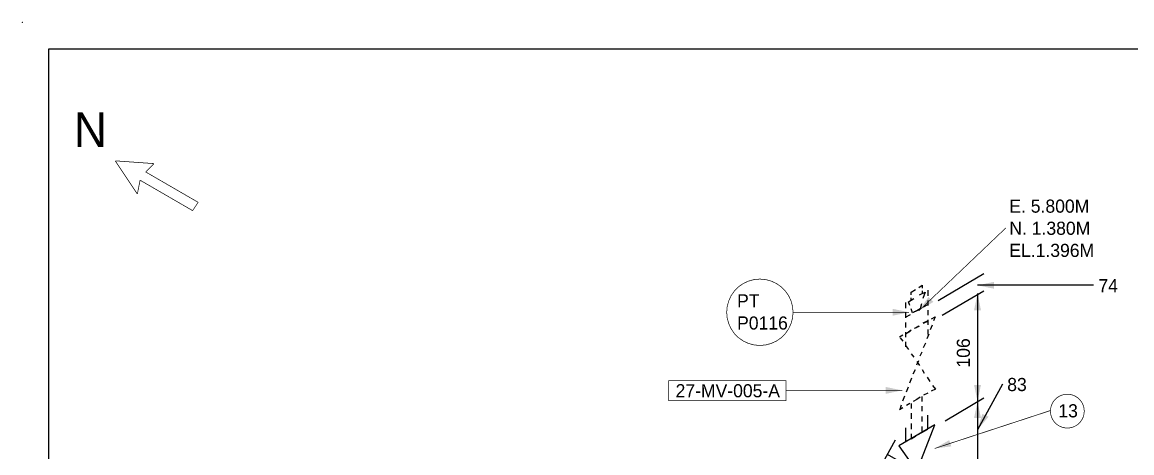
# Model space of a CAD drawing. Extents: x -4 to 431, y -3 to 272.
# Drawn here: x -3.9 to 156.7, y 209.8 to 272.1 of the extents above; entities that cross this region are included whole.
import ezdxf
from ezdxf.enums import TextEntityAlignment as Align

# ---------------------------------------------------------------- set-up
doc = ezdxf.new("R2010")
doc.units = 0
doc.header["$LTSCALE"] = 10
doc.layers.get('0').update_dxf_attribs({"lineweight": 0})
for name, color, linetype in [('DIMENSION', 40, 'Continuous'), ('PIPE', 7, 'Continuous'), ('TEXT2', 3, 'Continuous'), ('Title Block', 255, 'Continuous'), ('TITLE BLOCK-TEXT', 12, 'Continuous')]:
    doc.layers.add(name, color=color, linetype=linetype)
doc.styles.add('framdcn', font='', dxfattribs={"height": 2.5})
doc.styles.add('Scovan Standard', font='', dxfattribs={"height": 2.5})
doc.styles.get("Standard").update_dxf_attribs({"font": ''})
doc.styles.get('framdcn').set_extended_font_data('Franklin Gothic Medium Cond')
doc.styles.get('Scovan Standard').set_extended_font_data('Franklin Gothic Medium Cond')
doc.styles.get('Standard').set_extended_font_data('Franklin Gothic Medium Cond')

# ---------------------------------------------------------------- blocks, each defined once
blk = doc.blocks.new('block16')
at = {"layer": 'TEXT2'}
blk.add_hatch(color=256, dxfattribs=at).paths.add_polyline_path([(0, 0), (2.1, 1.2), (2.4, 0.3)])
at = {"layer": 'TEXT2', "linetype": 'ByBlock', "const_width": 0.1, "flags": 128}
blk.add_lwpolyline([(16.8, 5.5), (0, 0)], dxfattribs=at)
blk = doc.blocks.new('block17')
at = {"layer": 'TEXT2'}
blk.add_hatch(color=256, dxfattribs=at).paths.add_polyline_path([(0, 0), (-2.4, -0.5), (-2.4, 0.5)])
at = {"layer": 'TEXT2', "linetype": 'ByBlock', "const_width": 0.1, "flags": 128}
blk.add_lwpolyline([(-16.8, 0), (0, 0)], dxfattribs=at)
blk = doc.blocks.new('block18')
at = {"layer": 'TEXT2'}
blk.add_hatch(color=256, dxfattribs=at).paths.add_polyline_path([(0, 0), (1.4, 2), (2.1, 1.3)])
at = {"layer": 'TEXT2', "linetype": 'ByBlock', "const_width": 0.1, "flags": 128}
blk.add_lwpolyline([(12.6, 12), (0, 0)], dxfattribs=at)
blk = doc.blocks.new('block19')
at = {"layer": 'TEXT2', "style": 'framdcn'}
for s, p in [('E. 5.800M', (0, 0)), ('N. 1.380M', (0, -3.2)), ('EL.1.396M', (0, -6.4))]:
    blk.add_text(s, height=1.9, dxfattribs=at).set_placement(p)
blk = doc.blocks.new('block20')
at = {"layer": 'TEXT2'}
blk.add_hatch(color=256, dxfattribs=at).paths.add_polyline_path([(0, 0), (-2.4, -0.5), (-2.4, 0.5)])
at = {"layer": 'TEXT2', "linetype": 'ByBlock', "const_width": 0.1, "flags": 128}
blk.add_lwpolyline([(-16.8, 0), (0, 0)], dxfattribs=at)
blk = doc.blocks.new('block21')
at = {"layer": 'TEXT2', "style": 'framdcn'}
for s, p in [('PT', (0, 0)), ('P0116', (0, -3.2))]:
    blk.add_text(s, height=1.9, dxfattribs=at).set_placement(p)
blk = doc.blocks.new('block42')
at = {"layer": 'PIPE', "linetype": 'ByBlock', "flags": 128}
for points in [[(1.6, 11.3), (1.6, 13.3)], [(2.6, 11.9), (-2.6, 8.9)], [(-2.6, -1.5), (2.6, 11.9)], [(-1.6, 11.5), (-1.6, 9.5)], [(-1.6, 9.5), (1.6, 11.3)], [(-3.1, 9.7), (-5.5, 5.4)], [(-2.6, 8.9), (2.6, 1.5)], [(-4.3, 7.7), (2.6, 3.7)], [(0, 0), (-2.6, -1.5)], [(2.6, 1.5), (0, 0)]]:
    blk.add_lwpolyline(points, dxfattribs=at)
at = {"flags": 1}
for tag in ['Tag', 'UCI', 'Pipe Ref', 'Description', 'Key']:
    blk.add_attdef(tag, (0, 0), '', height=1, dxfattribs=at)
blk = doc.blocks.new('block43')
at = {"layer": 'PIPE', "flags": 128}
for points in [[(1.5, 11.3), (0.9, 11)], [(2.6, 11.9), (2.1, 11.6)], [(2.5, 11.4), (2.7, 12)], [(-0.8, 10), (-1.4, 9.6)], [(0.3, 10.6), (-0.2, 10.3)], [(2, 10.1), (2.3, 10.8)], [(-2, 9.3), (-2.5, 9)], [(-2.4, 8.9), (-2, 8.4)], [(1, 7.5), (1.3, 8.2)], [(1.5, 8.8), (1.8, 9.5)], [(-1.6, 7.8), (-1.2, 7.2)], [(-0.8, 6.6), (-0.4, 6.1)], [(0.5, 6.3), (0.8, 6.9)], [(0, 5), (0.3, 5.6)], [(0, 5.5), (0.4, 4.9)], [(-0.5, 3.7), (-0.2, 4.3)], [(0.8, 4.3), (1.1, 3.8)], [(-1.5, 1.1), (-1.2, 1.8)], [(-1, 2.4), (-0.7, 3.1)], [(1.5, 3.2), (1.9, 2.6)], [(2.3, 2), (2.7, 1.5)], [(-2, -0.2), (-1.7, 0.5)], [(0, 0), (-0.5, -0.3)], [(0.5, 0.3), (0, 0)], [(0.8, -0.3), (0.8, 0.4)], [(1.6, 0.9), (1, 0.6)], [(2.7, 1.5), (2.1, 1.2)], [(-2, -1.2), (-2.5, -1.5)], [(-2.4, -1.4), (-2.2, -0.8)], [(-1, -0.6), (-1.5, -0.9)], [(-0.8, -0.6), (-0.8, -1.3)], [(0.8, -1.7), (0.8, -1)], [(-0.8, -2), (-0.8, -2.8)], [(0.8, -3.2), (0.8, -2.5)], [(-0.8, -3.5), (-0.8, -4.3)], [(0.3, -5), (0.8, -4.7)], [(0.8, -4.6), (0.8, -3.9)], [(-0.8, -5), (-0.8, -5.7)], [(-0.8, -5.7), (-0.2, -5.3)]]:
    blk.add_lwpolyline(points, dxfattribs=at)
at = {"flags": 1}
for tag in ['Tag', 'UCI', 'Pipe Ref', 'Description', 'Key']:
    blk.add_attdef(tag, (0, 0), '', height=1, dxfattribs=at)
blk = doc.blocks.new('block44')
at = {"layer": 'PIPE', "flags": 128}
for points in [[(0, 4.5), (0, 3.7)], [(-3.2, 2.7), (-3.2, 1.9)], [(-1.9, 1.4), (-1.2, 1.7)], [(-0.6, 2.1), (0, 2.4)], [(0, 3), (0, 2.3)], [(-3.2, 1.2), (-3.2, 0.5)], [(-3.2, 0.6), (-2.5, 1)], [(-0.6, -0.3), (0, 0)], [(0, 1.6), (0, 0.9)], [(0, 0.2), (0, -0.5)], [(-3.2, -0.2), (-3.2, -0.9)], [(-3.2, -1.8), (-2.5, -1.4)], [(-3.2, -1.6), (-3.2, -2.3)], [(-1.9, -1), (-1.2, -0.7)], [(0, -1.2), (0, -1.9)], [(-3.2, -3), (-3.2, -3.7)]]:
    blk.add_lwpolyline(points, dxfattribs=at)
at = {"flags": 1}
for tag in ['Tag', 'UCI', 'Pipe Ref', 'Description', 'Key']:
    blk.add_attdef(tag, (0, 0), '', height=1, dxfattribs=at)
blk = doc.blocks.new('block45')
at = {"layer": 'PIPE', "flags": 128}
for points in [[(0.3, 3.4), (0.8, 3.7)], [(0.8, 3.7), (0.8, 3.3)], [(-1.2, 1.3), (-0.4, 1.8)], [(-0.8, 2.7), (-0.2, 3.1)], [(-0.8, 2.3), (-0.8, 2.7)], [(-0.8, 1.5), (-0.8, 1.9)], [(0.4, 2.3), (1.2, 2.7)], [(0.8, 2.9), (0.8, 2.5)], [(1.2, 2.7), (0.9, 1.8)], [(-1, 0.8), (-1.2, 1.3)], [(-0.6, -0.3), (-0.8, 0.3)], [(0, 0), (-0.6, -0.3)], [(0.5, 0.3), (0, 0)], [(0.7, 1), (0.5, 0.3)]]:
    blk.add_lwpolyline(points, dxfattribs=at)
at = {"flags": 1}
for tag in ['Tag', 'UCI', 'Pipe Ref', 'Description', 'Key']:
    blk.add_attdef(tag, (0, 0), '', height=1, dxfattribs=at)
blk = doc.blocks.new('PADX-TBD')
blk.add_point((-7.73, 544.1))
at = {"layer": 'Title Block', "color": 255}
for p, q in [((0, 536.37), (843.77, 536.37)), ((0, 0), (0, 536.37))]:
    blk.add_line(p, q, dxfattribs=at)
at = {"layer": 'TITLE BLOCK-TEXT', "color": 12, "style": 'Scovan Standard', "flags": 8}
for tag, p in [('REF_5', (25, 38.42)), ('REV_5', (352.84, 38.42)), ('PROJECT5', (504.32, 38.42)), ('DATE5', (525.83, 38.42)), ('BY5', (542.96, 38.42)), ('CHK5', (555.71, 38.42)), ('PE5', (568.45, 38.42)), ('REF_4', (25, 31.19)), ('REV_4', (352.84, 31.19)), ('PROJECT4', (504.32, 31.19)), ('DATE4', (525.83, 31.19)), ('BY4', (542.96, 31.19)), ('CHK4', (555.71, 31.19)), ('PE4', (568.45, 31.19)), ('REF_3', (25, 23.97)), ('REV_3', (352.84, 23.97)), ('PROJECT3', (504.32, 23.97)), ('DATE3', (525.83, 23.97)), ('BY3', (542.96, 23.97)), ('CHK3', (555.71, 23.97)), ('PE3', (568.45, 23.97)), ('REF_2', (25, 16.74)), ('REV_2', (352.84, 16.74)), ('PROJECT2', (504.32, 16.74)), ('DATE2', (525.83, 16.74)), ('BY2', (542.96, 16.74)), ('CHK2', (555.71, 16.74)), ('PE2', (568.45, 16.74)), ('REF_1', (25, 9.51)), ('REV_1', (352.84, 9.51)), ('PROJECT1', (504.32, 9.51)), ('DATE1', (525.83, 9.51)), ('BY1', (542.96, 9.51)), ('CHK1', (555.71, 9.51)), ('PE1', (568.45, 9.51))]:
    blk.add_attdef(tag, text='', height=2.5, dxfattribs=at).set_placement(p, align=Align.MIDDLE_CENTER)
for tag, height, p in [('REF_5_DESC', 2.5, (52.27, 38.42)), ('REV_5_DESC', 2.5, (363.04, 38.42)), ('REF_4_DESC', 2.5, (52.27, 31.19)), ('REV_4_DESC', 2.5, (363.04, 31.19)), ('REF_3_DESC', 2.5, (52.27, 23.97)), ('REV_3_DESC', 2.5, (363.04, 23.97)), ('REF_2_DESC', 2.5, (52.27, 16.74)), ('REV_2_DESC', 2.5, (363.04, 16.74)), ('REF_1_DESC', 2.5, (52.27, 9.51)), ('REV_1_DESC', 2.5, (363.04, 9.51)), ('PATH', 2, (13, -2.9)), ('USER_PLOTTED', 2, (309, -2.9)), ('PLOT_DATE', 2, (348, -2.9))]:
    blk.add_attdef(tag, text='', height=height, dxfattribs=at).set_placement(p, align=Align.MIDDLE_LEFT)
at = {"layer": 'TITLE BLOCK-TEXT', "color": 12, "style": 'Scovan Standard'}
for tag, p in [('TITLE1', (747.45, 37.28)), ('LSD', (747.45, 31.28)), ('TITLE2', (747.45, 25.28)), ('TITLE3', (747.45, 19.28)), ('CLIENTDRAWINGNO', (686.57, 5.99)), ('RN', (838.5, 5.99))]:
    blk.add_attdef(tag, text='', height=4, dxfattribs=at).set_placement(p, align=Align.MIDDLE_CENTER)
at = {"layer": 'TITLE BLOCK-TEXT', "color": 210, "style": 'Scovan Standard', "flags": 8}
blk.add_attdef('DWGNO', text='', height=4, dxfattribs=at).set_placement((777.51, 5.99), align=Align.MIDDLE_CENTER)

msp = doc.modelspace()

# ---------------------------------------------------------------- hatches: boundary and pattern name
at = {"layer": 'DIMENSION'}
for points in [[(134.4, 234), (136.8, 234.5), (136.8, 233.5)], [(134.4, 232.8), (134.9, 230.4), (133.9, 230.4)], [(134.4, 217.2), (133.9, 219.6), (134.9, 219.6)], [(134.4, 217.2), (134.9, 214.8), (133.9, 214.8)], [(134.4, 213.1), (135.1, 215.4), (136, 215)]]:
    msp.add_hatch(color=256, dxfattribs=at).paths.add_polyline_path(points)

# ---------------------------------------------------------------- linework, layer by layer
at = {"layer": 'DIMENSION', "linetype": 'ByBlock', "flags": 128}
for points in [[(128.7, 231.8), (135.3, 235.7)], [(129.3, 229.7), (135.3, 233.2)], [(151.2, 234), (134.4, 234)], [(134.4, 232.8), (134.4, 217.2)], [(138, 219.7), (134.4, 213.1)], [(129.7, 214.4), (135.3, 217.7)], [(134.4, 217.2), (134.4, 206.8)]]:
    msp.add_lwpolyline(points, dxfattribs=at)
at = {"layer": 'TEXT2', "linetype": 'ByBlock', "const_width": 0.1, "flags": 128}
for points in [[(12.8, 247.2), (9.6, 252)], [(9.6, 252), (15.2, 251.6)], [(15.2, 251.6), (14, 250.4)], [(13.2, 249.2), (12.8, 247.2)], [(20.8, 244.8), (13.2, 249.2)], [(14, 250.4), (21.6, 246)], [(21.6, 246), (20.8, 244.8)]]:
    msp.add_lwpolyline(points, dxfattribs=at)
for points in [[(107.63, 229.27), (107.41, 228.46), (107.06, 227.7), (106.58, 227.01), (105.99, 226.42), (105.3, 225.94), (104.54, 225.59), (103.73, 225.37), (102.9, 225.3), (102.07, 225.37), (101.26, 225.59), (100.5, 225.94), (99.81, 226.42), (99.22, 227.01), (98.74, 227.7), (98.39, 228.46), (98.17, 229.27), (98.1, 230.1), (98.17, 230.93), (98.39, 231.74), (98.74, 232.5), (99.22, 233.19), (99.81, 233.78), (100.5, 234.26), (101.26, 234.61), (102.07, 234.83), (102.9, 234.9), (103.73, 234.83), (104.54, 234.61), (105.3, 234.26), (105.99, 233.78), (106.58, 233.19), (107.06, 232.5), (107.41, 231.74), (107.63, 230.93), (107.7, 230.1)], [(89.7, 217.3), (89.7, 220.2), (106.7, 220.2), (106.7, 217.3)], [(149.81, 215.37), (149.7, 214.96), (149.52, 214.57), (149.28, 214.23), (148.97, 213.92), (148.62, 213.68), (148.24, 213.5), (147.83, 213.39), (147.4, 213.35), (146.97, 213.39), (146.56, 213.5), (146.18, 213.68), (145.83, 213.92), (145.52, 214.23), (145.28, 214.57), (145.1, 214.96), (144.99, 215.37), (144.95, 215.8), (144.99, 216.23), (145.1, 216.64), (145.28, 217.03), (145.52, 217.37), (145.83, 217.68), (146.18, 217.92), (146.56, 218.1), (146.97, 218.21), (147.4, 218.25), (147.83, 218.21), (148.24, 218.1), (148.62, 217.92), (148.97, 217.68), (149.28, 217.37), (149.52, 217.03), (149.7, 216.64), (149.81, 216.23), (149.85, 215.8)]]:
    msp.add_lwpolyline(points, close=True, dxfattribs=at)

# ---------------------------------------------------------------- block references
at = {"xscale": 0.5, "yscale": 0.5, "zscale": 0.5}
msp.add_blockref('PADX-TBD', (0, 0), dxfattribs=at)
at = {"layer": 'PIPE'}
for name, p in [('block44', (127.2, 228.8)), ('block45', (125.6, 230.3)), ('block43', (125.6, 217.5)), ('block42', (125.6, 201.9))]:
    msp.add_blockref(name, p, dxfattribs=at)
at = {"layer": 'TEXT2'}
for name, p in [('block19', (139, 244.5)), ('block18', (125.9, 230.3)), ('block21', (99.6, 230.8)), ('block20', (124.5, 230.1)), ('block17', (123.5, 218.8)), ('block16', (128.2, 210.4))]:
    msp.add_blockref(name, p, dxfattribs=at)

# ---------------------------------------------------------------- texts
at = {"layer": 'DIMENSION', "style": 'framdcn'}
for s, p in [('74', (151.9, 233)), ('83', (138.7, 218.7))]:
    msp.add_text(s, height=1.9, dxfattribs=at).set_placement(p)
msp.add_text('106', height=1.9, rotation=90, dxfattribs=at).set_placement((133.3, 222.1))
at = {"layer": 'TEXT2', "style": 'framdcn'}
for s, height, p in [('N', 5, (3.6, 254)), ('27-MV-005-A', 1.9, (90.7, 217.8)), ('13', 1.9, (146.1, 214.9))]:
    msp.add_text(s, height=height, dxfattribs=at).set_placement(p)

doc.saveas('drawing.dxf')
